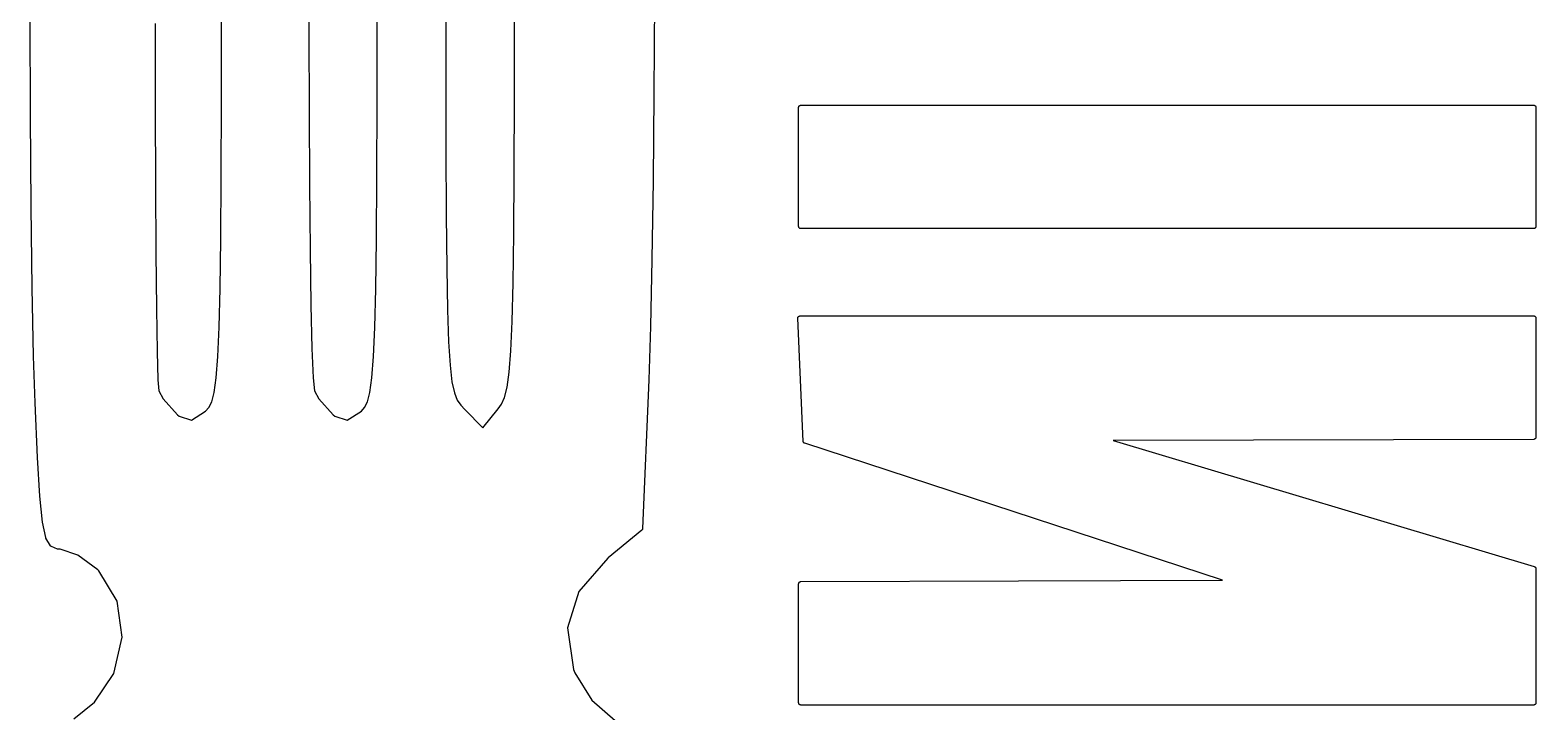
# Model space of a CAD drawing. Extents: x 6.3 to 49.3, y 9.3 to 45.7.
# Drawn here: x 36.89 to 40.369, y 33.273 to 34.848 of the extents above; entities that cross this region are included whole.
import ezdxf

# ---------------------------------------------------------------- set-up
doc = ezdxf.new("R2010")
doc.units = 0
doc.layers.add('BLACK', color=7, linetype='CONTINUOUS')

msp = doc.modelspace()

# ---------------------------------------------------------------- linework, layer by layer
at = {"layer": 'BLACK', "linetype": 'CONTINUOUS'}
for p, q in [((37.5338, 35.0301), (37.5338, 34.8408)), ((37.8498, 34.9807), (37.8499, 34.7584)), ((37.3315, 34.6847), (37.3318, 34.8957)), ((38.0088, 34.6956), (38.0091, 34.9056)), ((38.3322, 34.9162), (38.3308, 34.7007)), ((36.8905, 34.65), (36.8896, 34.8765)), ((37.1786, 34.8636), (37.1787, 34.6675)), ((37.6913, 34.684), (37.6916, 34.8949)), ((37.5338, 34.8408), (37.5342, 34.6595)), ((37.8499, 34.7584), (37.8502, 34.5729)), ((38.0082, 34.5209), (38.0088, 34.6955)), ((38.0088, 34.6955), (38.0088, 34.6956)), ((38.3308, 34.7007), (38.3288, 34.4995)), ((38.3308, 34.7007), (38.3308, 34.7007)), ((37.1787, 34.6675), (37.1792, 34.4896)), ((37.3309, 34.5091), (37.3315, 34.6846)), ((37.3315, 34.6846), (37.3315, 34.6847)), ((37.5342, 34.6595), (37.5351, 34.4911)), ((37.6908, 34.5084), (37.6913, 34.6839)), ((37.6913, 34.6839), (37.6913, 34.684)), ((38.6653, 34.6696), (38.6654, 34.6701)), ((38.6653, 34.3943), (38.6653, 34.6696)), ((38.6654, 34.6705), (38.6656, 34.6711)), ((38.6654, 34.6701), (38.6654, 34.6705)), ((38.6654, 34.6705), (38.6654, 34.6705)), ((38.6654, 34.6705), (38.6654, 34.6705)), ((38.6656, 34.6711), (38.6657, 34.6714)), ((38.6657, 34.6715), (38.666, 34.672)), ((38.6657, 34.6714), (38.6657, 34.6715)), ((38.6657, 34.6715), (38.6657, 34.6715)), ((38.666, 34.672), (38.6662, 34.6723)), ((38.6662, 34.6723), (38.6665, 34.6727)), ((38.6662, 34.6723), (38.6662, 34.6723)), ((38.6662, 34.6723), (38.6662, 34.6723)), ((38.6665, 34.6727), (38.6668, 34.673)), ((38.6668, 34.6731), (38.6672, 34.6733)), ((38.6668, 34.673), (38.6668, 34.6731)), ((38.6668, 34.6731), (38.6668, 34.6731)), ((38.6672, 34.6733), (38.6676, 34.6737)), ((38.6676, 34.6737), (38.668, 34.6739)), ((38.6676, 34.6737), (38.6676, 34.6737)), ((38.6676, 34.6737), (38.6676, 34.6737)), ((38.668, 34.6739), (38.6684, 34.6741)), ((38.6684, 34.6741), (38.6684, 34.6741)), ((38.6684, 34.6741), (38.6685, 34.6741)), ((38.6685, 34.6741), (38.6689, 34.6743)), ((38.6689, 34.6743), (38.6694, 34.6744)), ((38.6694, 34.6744), (38.6698, 34.6745)), ((38.6694, 34.6744), (38.6694, 34.6744)), ((38.6694, 34.6744), (38.6694, 34.6744)), ((38.6698, 34.6745), (38.6703, 34.6745)), ((38.6703, 34.6745), (40.3637, 34.6745)), ((40.3637, 34.6745), (40.3642, 34.6744)), ((40.3642, 34.6744), (40.3647, 34.6744)), ((40.3647, 34.6744), (40.3647, 34.6744)), ((40.3647, 34.6744), (40.3647, 34.6744)), ((40.3647, 34.6744), (40.3652, 34.6742)), ((40.3652, 34.6742), (40.3656, 34.6741)), ((40.3656, 34.6741), (40.3656, 34.6741)), ((40.3656, 34.6741), (40.3656, 34.6741)), ((40.3656, 34.6741), (40.3661, 34.6738)), ((40.3661, 34.6738), (40.3665, 34.6736)), ((40.3665, 34.6736), (40.3665, 34.6736)), ((40.3665, 34.6736), (40.3665, 34.6736)), ((40.3665, 34.6736), (40.3669, 34.6733)), ((40.3669, 34.6733), (40.3672, 34.673)), ((40.3672, 34.673), (40.3672, 34.673)), ((40.3672, 34.673), (40.3672, 34.673)), ((40.3672, 34.673), (40.3675, 34.6727)), ((40.3675, 34.6727), (40.3678, 34.6723)), ((40.3678, 34.6723), (40.3678, 34.6723)), ((40.3678, 34.6723), (40.3678, 34.6722)), ((40.3678, 34.6722), (40.3681, 34.6718)), ((40.3681, 34.6718), (40.3683, 34.6714)), ((40.3683, 34.6714), (40.3683, 34.6714)), ((40.3683, 34.6714), (40.3683, 34.6714)), ((40.3683, 34.6714), (40.3684, 34.671)), ((40.3684, 34.671), (40.3686, 34.6705)), ((40.3686, 34.6705), (40.3686, 34.6705)), ((40.3686, 34.6705), (40.3686, 34.6704)), ((40.3686, 34.6704), (40.3686, 34.67)), ((40.3686, 34.67), (40.3687, 34.6695)), ((40.3687, 34.6695), (40.3687, 34.3943)), ((36.8905, 34.6499), (36.8905, 34.65)), ((36.8921, 34.4396), (36.8905, 34.6499)), ((37.8502, 34.5729), (37.8509, 34.4205)), ((38.0072, 34.3783), (38.0082, 34.5209)), ((38.0082, 34.5209), (38.0082, 34.5209)), ((37.1792, 34.4896), (37.1801, 34.3339)), ((37.3299, 34.3657), (37.3309, 34.5091)), ((37.3309, 34.5091), (37.3309, 34.5091)), ((37.5351, 34.4911), (37.5351, 34.4911)), ((37.5351, 34.4911), (37.5365, 34.3404)), ((37.6898, 34.3651), (37.6908, 34.5084)), ((37.6908, 34.5084), (37.6908, 34.5084)), ((38.3288, 34.4995), (38.3261, 34.3185)), ((38.3288, 34.4995), (38.3288, 34.4995)), ((38.3288, 34.4995), (38.3288, 34.4995)), ((36.8945, 34.2523), (36.8921, 34.4396)), ((36.8921, 34.4396), (36.8921, 34.4396)), ((37.8509, 34.4205), (37.8509, 34.4205)), ((37.8509, 34.4205), (37.8521, 34.2979)), ((38.0056, 34.2639), (38.0072, 34.3782)), ((38.0072, 34.3782), (38.0072, 34.3783)), ((38.6654, 34.3938), (38.6653, 34.3943)), ((38.6654, 34.3934), (38.6654, 34.3938)), ((38.6656, 34.3929), (38.6654, 34.3934)), ((38.6654, 34.3934), (38.6654, 34.3934)), ((38.6654, 34.3934), (38.6654, 34.3934)), ((38.6657, 34.3925), (38.6656, 34.3929)), ((38.6657, 34.3924), (38.6657, 34.3925)), ((38.6659, 34.392), (38.6657, 34.3924)), ((38.6657, 34.3924), (38.6657, 34.3924)), ((38.6661, 34.3916), (38.6659, 34.392)), ((38.6662, 34.3916), (38.6661, 34.3916)), ((38.6665, 34.3912), (38.6662, 34.3916)), ((38.6662, 34.3916), (38.6662, 34.3916)), ((38.6668, 34.3908), (38.6665, 34.3912)), ((38.6671, 34.3905), (38.6668, 34.3908)), ((38.6668, 34.3908), (38.6668, 34.3908)), ((38.6668, 34.3908), (38.6668, 34.3908)), ((38.6675, 34.3902), (38.6671, 34.3905)), ((38.6679, 34.39), (38.6675, 34.3902)), ((38.6675, 34.3902), (38.6675, 34.3902)), ((38.6675, 34.3902), (38.6675, 34.3902)), ((38.6684, 34.3897), (38.6679, 34.39)), ((38.6688, 34.3896), (38.6684, 34.3897)), ((38.6684, 34.3897), (38.6684, 34.3897)), ((38.6684, 34.3897), (38.6684, 34.3897)), ((38.6693, 34.3894), (38.6688, 34.3896)), ((38.6698, 34.3894), (38.6693, 34.3894)), ((38.6693, 34.3894), (38.6693, 34.3894)), ((38.6693, 34.3894), (38.6693, 34.3894)), ((38.6703, 34.3893), (38.6698, 34.3894)), ((40.3637, 34.3893), (38.6703, 34.3893)), ((40.3642, 34.3894), (40.3637, 34.3893)), ((40.3646, 34.3894), (40.3642, 34.3894)), ((40.3651, 34.3896), (40.3646, 34.3894)), ((40.3646, 34.3894), (40.3646, 34.3894)), ((40.3646, 34.3894), (40.3646, 34.3894)), ((40.3655, 34.3897), (40.3651, 34.3896)), ((40.3656, 34.3897), (40.3655, 34.3897)), ((40.366, 34.3899), (40.3656, 34.3897)), ((40.3656, 34.3897), (40.3656, 34.3897)), ((40.3664, 34.3901), (40.366, 34.3899)), ((40.3668, 34.3905), (40.3664, 34.3902)), ((40.3664, 34.3902), (40.3664, 34.3902)), ((40.3664, 34.3902), (40.3664, 34.3901)), ((40.3672, 34.3908), (40.3668, 34.3905)), ((40.3675, 34.3911), (40.3672, 34.3908)), ((40.3672, 34.3908), (40.3672, 34.3908)), ((40.3672, 34.3908), (40.3672, 34.3908)), ((40.3678, 34.3915), (40.3675, 34.3911)), ((40.368, 34.3919), (40.3678, 34.3915)), ((40.3678, 34.3915), (40.3678, 34.3915)), ((40.3678, 34.3915), (40.3678, 34.3915)), ((40.3683, 34.3924), (40.368, 34.3919)), ((40.3684, 34.3928), (40.3683, 34.3924)), ((40.3683, 34.3924), (40.3683, 34.3924)), ((40.3683, 34.3924), (40.3683, 34.3924)), ((40.3686, 34.3933), (40.3684, 34.3928)), ((40.3687, 34.3943), (40.3686, 34.3938)), ((40.3686, 34.3938), (40.3686, 34.3933)), ((40.3686, 34.3933), (40.3686, 34.3933)), ((40.3686, 34.3933), (40.3686, 34.3933)), ((37.3284, 34.2509), (37.3299, 34.3656)), ((37.3299, 34.3656), (37.3299, 34.3657)), ((37.5365, 34.3404), (37.5365, 34.3404)), ((37.5365, 34.3404), (37.5384, 34.2125)), ((37.6882, 34.2504), (37.6898, 34.3651)), ((37.6898, 34.3651), (37.6898, 34.3651)), ((37.1801, 34.3339), (37.1801, 34.3339)), ((37.1801, 34.3339), (37.1813, 34.2043)), ((38.3261, 34.3184), (38.3228, 34.1634)), ((38.3261, 34.3185), (38.3261, 34.3184)), ((37.8521, 34.2979), (37.8539, 34.2016)), ((36.8945, 34.2522), (36.8945, 34.2523)), ((36.8978, 34.0946), (36.8945, 34.2522)), ((37.3262, 34.1613), (37.3284, 34.2508)), ((37.3284, 34.2508), (37.3284, 34.2509)), ((37.686, 34.161), (37.6882, 34.2504)), ((37.6882, 34.2504), (37.6882, 34.2504)), ((38.0034, 34.1748), (38.0056, 34.2639)), ((38.0056, 34.2639), (38.0056, 34.2639)), ((37.1813, 34.2043), (37.1813, 34.2043)), ((37.1813, 34.2043), (37.1829, 34.1052)), ((37.5384, 34.2125), (37.5384, 34.2125)), ((37.5384, 34.2125), (37.5407, 34.1121)), ((37.8539, 34.2016), (37.8564, 34.128)), ((38.0004, 34.1071), (38.0034, 34.1748)), ((38.6634, 34.1831), (38.6635, 34.1835)), ((38.6634, 34.1827), (38.6634, 34.1831)), ((38.6634, 34.1826), (38.6634, 34.1827)), ((38.6634, 34.1825), (38.6634, 34.1826)), ((38.6634, 34.1824), (38.6634, 34.1825)), ((38.6697, 34.0402), (38.6634, 34.1824)), ((38.6635, 34.1837), (38.6636, 34.184)), ((38.6635, 34.1836), (38.6635, 34.1837)), ((38.6635, 34.1835), (38.6635, 34.1836)), ((38.6636, 34.184), (38.6637, 34.1844)), ((38.6637, 34.1844), (38.6638, 34.1845)), ((38.6638, 34.1846), (38.664, 34.1849)), ((38.6638, 34.1845), (38.6638, 34.1846)), ((38.664, 34.1849), (38.6642, 34.1853)), ((38.6642, 34.1854), (38.6643, 34.1855)), ((38.6642, 34.1853), (38.6642, 34.1854)), ((38.6643, 34.1855), (38.6645, 34.1858)), ((38.6645, 34.1858), (38.6647, 34.1861)), ((38.6647, 34.1861), (38.6648, 34.1861)), ((38.6648, 34.1861), (38.6649, 34.1862)), ((38.6649, 34.1862), (38.6652, 34.1865)), ((38.6652, 34.1865), (38.6655, 34.1867)), ((38.6655, 34.1867), (38.6656, 34.1868)), ((38.6656, 34.1868), (38.666, 34.187)), ((38.6656, 34.1868), (38.6656, 34.1868)), ((38.666, 34.187), (38.6663, 34.1872)), ((38.6663, 34.1872), (38.6664, 34.1872)), ((38.6664, 34.1872), (38.6665, 34.1873)), ((38.6665, 34.1873), (38.6669, 34.1874)), ((38.6669, 34.1874), (38.6672, 34.1875)), ((38.6672, 34.1875), (38.6673, 34.1875)), ((38.6673, 34.1875), (38.6674, 34.1876)), ((38.6674, 34.1876), (38.6678, 34.1876)), ((38.6678, 34.1876), (38.6682, 34.1877)), ((38.6682, 34.1877), (38.6683, 34.1877)), ((38.6683, 34.1877), (38.6684, 34.1877)), ((38.6684, 34.1877), (40.3637, 34.1877)), ((40.3637, 34.1877), (40.3642, 34.1876)), ((40.3642, 34.1876), (40.3647, 34.1876)), ((40.3647, 34.1876), (40.3647, 34.1876)), ((40.3647, 34.1876), (40.3647, 34.1876)), ((40.3647, 34.1876), (40.3652, 34.1874)), ((40.3652, 34.1874), (40.3656, 34.1873)), ((40.3656, 34.1873), (40.3656, 34.1873)), ((40.3656, 34.1873), (40.3656, 34.1873)), ((40.3656, 34.1873), (40.3661, 34.187)), ((40.3661, 34.187), (40.3665, 34.1868)), ((40.3665, 34.1868), (40.3665, 34.1868)), ((40.3665, 34.1868), (40.3665, 34.1868)), ((40.3665, 34.1868), (40.3669, 34.1865)), ((40.3669, 34.1865), (40.3672, 34.1862)), ((40.3672, 34.1862), (40.3672, 34.1862)), ((40.3672, 34.1862), (40.3672, 34.1862)), ((40.3672, 34.1862), (40.3675, 34.1858)), ((40.3675, 34.1858), (40.3678, 34.1854)), ((40.3678, 34.1854), (40.3678, 34.1854)), ((40.3678, 34.1854), (40.3678, 34.1854)), ((40.3678, 34.1854), (40.368, 34.185)), ((40.368, 34.185), (40.3683, 34.1846)), ((40.3683, 34.1846), (40.3683, 34.1846)), ((40.3683, 34.1846), (40.3683, 34.1845)), ((40.3683, 34.1845), (40.3684, 34.1841)), ((40.3684, 34.1841), (40.3686, 34.1836)), ((40.3686, 34.1836), (40.3686, 34.1836)), ((40.3686, 34.1836), (40.3686, 34.1836)), ((40.3686, 34.1836), (40.3686, 34.1832)), ((40.3686, 34.1832), (40.3687, 34.1827)), ((40.3687, 34.1827), (40.3687, 33.9074)), ((37.3233, 34.0938), (37.3262, 34.1613)), ((37.6831, 34.0936), (37.686, 34.161)), ((38.3228, 34.1633), (38.3188, 34.04)), ((38.3228, 34.1634), (38.3228, 34.1633)), ((38.3228, 34.1633), (38.3228, 34.1633)), ((37.1829, 34.1052), (37.1848, 34.0403)), ((37.5407, 34.1121), (37.5436, 34.0443)), ((37.8564, 34.128), (37.8599, 34.0738)), ((37.9965, 34.0576), (38.0004, 34.1071)), ((36.9013, 33.9867), (36.8978, 34.0946)), ((36.8978, 34.0946), (36.8978, 34.0946)), ((36.8978, 34.0946), (36.8978, 34.0946)), ((37.3195, 34.0449), (37.3233, 34.0938)), ((37.6793, 34.0447), (37.6831, 34.0936)), ((37.8599, 34.0738), (37.8643, 34.0355)), ((37.1848, 34.0403), (37.1868, 34.0148)), ((37.3147, 34.0111), (37.3195, 34.0449)), ((37.5436, 34.0443), (37.5469, 34.0148)), ((37.6746, 34.011), (37.6793, 34.0447)), ((37.8643, 34.0355), (37.8699, 34.0097)), ((37.9916, 34.0229), (37.9965, 34.0576)), ((38.3188, 34.04), (38.3049, 33.6964)), ((38.3188, 34.04), (38.3188, 34.04)), ((38.3188, 34.04), (38.3188, 34.04)), ((38.6697, 34.0401), (38.6697, 34.0402)), ((38.6759, 33.8978), (38.6697, 34.0401)), ((37.1868, 34.0148), (37.1967, 33.9961)), ((37.1967, 33.9961), (37.2301, 33.959)), ((37.3091, 33.9894), (37.3147, 34.0111)), ((37.5469, 34.0148), (37.5567, 33.9961)), ((37.5567, 33.9961), (37.5899, 33.959)), ((37.6689, 33.9893), (37.6746, 34.011)), ((37.8699, 34.0097), (37.8765, 33.9929)), ((37.8765, 33.9929), (37.8844, 33.9813)), ((37.9788, 33.9839), (37.9857, 33.9995)), ((37.9857, 33.9995), (37.9916, 34.0229)), ((36.9069, 33.8608), (36.9013, 33.9867)), ((36.9013, 33.9867), (36.9013, 33.9867)), ((36.9013, 33.9867), (36.9013, 33.9867)), ((37.2301, 33.959), (37.2338, 33.9561)), ((37.2338, 33.9561), (37.2621, 33.9468)), ((37.2621, 33.9468), (37.295, 33.9677)), ((37.295, 33.9677), (37.3025, 33.9762)), ((37.3025, 33.9762), (37.3091, 33.9894)), ((37.5899, 33.959), (37.5936, 33.9561)), ((37.5936, 33.9561), (37.622, 33.9468)), ((37.622, 33.9468), (37.6549, 33.9677)), ((37.6549, 33.9677), (37.6623, 33.9761)), ((37.6623, 33.9761), (37.6689, 33.9893)), ((37.8844, 33.9813), (37.8941, 33.9711)), ((37.8941, 33.9711), (37.9359, 33.9293)), ((37.9359, 33.9293), (37.9712, 33.9729)), ((37.9712, 33.9729), (37.9788, 33.9839)), ((38.6759, 33.8977), (38.6759, 33.8978)), ((38.6759, 33.8978), (38.6759, 33.8978)), ((38.676, 33.8973), (38.6759, 33.8977)), ((38.6761, 33.8968), (38.676, 33.8973)), ((38.6761, 33.8967), (38.6761, 33.8968)), ((38.6761, 33.8968), (38.6761, 33.8968)), ((38.6762, 33.8964), (38.6761, 33.8967)), ((38.6764, 33.8959), (38.6762, 33.8964)), ((38.6764, 33.8958), (38.6764, 33.8959)), ((38.6764, 33.8959), (38.6764, 33.8959)), ((38.6766, 33.8955), (38.6764, 33.8958)), ((38.6769, 33.8951), (38.6766, 33.8955)), ((38.6769, 33.895), (38.6769, 33.8951)), ((38.6772, 33.8947), (38.6769, 33.895)), ((38.6769, 33.895), (38.6769, 33.895)), ((38.6775, 33.8944), (38.6772, 33.8947)), ((38.6776, 33.8943), (38.6775, 33.8944)), ((38.678, 33.894), (38.6776, 33.8943)), ((38.6776, 33.8943), (38.6776, 33.8943)), ((38.6783, 33.8938), (38.678, 33.894)), ((38.6784, 33.8937), (38.6783, 33.8938)), ((38.6788, 33.8935), (38.6784, 33.8937)), ((38.6784, 33.8937), (38.6784, 33.8937)), ((38.6792, 33.8933), (38.6788, 33.8935)), ((38.6793, 33.8933), (38.6792, 33.8933)), ((38.6792, 33.8933), (38.6792, 33.8933)), ((38.6794, 33.8933), (38.6793, 33.8933)), ((39.6447, 33.5773), (38.6794, 33.8933)), ((40.3637, 33.9025), (39.3921, 33.8996)), ((39.3921, 33.8996), (40.3651, 33.6086)), ((40.3642, 33.9025), (40.3637, 33.9025)), ((40.3646, 33.9026), (40.3642, 33.9025)), ((40.3647, 33.9026), (40.3646, 33.9026)), ((40.3646, 33.9026), (40.3646, 33.9026)), ((40.3651, 33.9027), (40.3647, 33.9026)), ((40.3655, 33.9029), (40.3651, 33.9027)), ((40.3656, 33.9029), (40.3655, 33.9029)), ((40.366, 33.9031), (40.3656, 33.9029)), ((40.3656, 33.9029), (40.3656, 33.9029)), ((40.3664, 33.9033), (40.366, 33.9031)), ((40.3668, 33.9037), (40.3664, 33.9033)), ((40.3664, 33.9033), (40.3664, 33.9033)), ((40.3664, 33.9033), (40.3664, 33.9033)), ((40.3672, 33.9039), (40.3668, 33.9037)), ((40.3675, 33.9043), (40.3672, 33.904)), ((40.3672, 33.904), (40.3672, 33.9039)), ((40.3672, 33.9039), (40.3672, 33.9039)), ((40.3678, 33.9047), (40.3675, 33.9043)), ((40.368, 33.9051), (40.3678, 33.9047)), ((40.3678, 33.9047), (40.3678, 33.9047)), ((40.3678, 33.9047), (40.3678, 33.9047)), ((40.3683, 33.9055), (40.368, 33.9051)), ((40.3684, 33.906), (40.3683, 33.9056)), ((40.3683, 33.9056), (40.3683, 33.9056)), ((40.3683, 33.9056), (40.3683, 33.9055)), ((40.3686, 33.9065), (40.3684, 33.906)), ((40.3687, 33.9074), (40.3686, 33.907)), ((40.3686, 33.907), (40.3686, 33.9065)), ((40.3686, 33.9065), (40.3686, 33.9065)), ((40.3686, 33.9065), (40.3686, 33.9065)), ((36.9121, 33.7712), (36.9069, 33.8608)), ((36.9069, 33.8608), (36.9069, 33.8608)), ((36.9069, 33.8608), (36.9069, 33.8608)), ((36.9121, 33.7711), (36.9121, 33.7712)), ((36.9121, 33.771), (36.9121, 33.7711)), ((36.9122, 33.771), (36.9121, 33.771)), ((36.9181, 33.7115), (36.9122, 33.771)), ((36.9181, 33.7113), (36.9181, 33.7115)), ((36.9181, 33.711), (36.9181, 33.7113)), ((36.9182, 33.711), (36.9181, 33.711)), ((36.9257, 33.6756), (36.9182, 33.711)), ((38.3031, 33.6927), (38.2254, 33.6287)), ((38.3032, 33.6928), (38.3031, 33.6927)), ((38.3033, 33.6929), (38.3032, 33.6928)), ((38.3035, 33.6932), (38.3033, 33.6929)), ((38.3038, 33.6934), (38.3035, 33.6932)), ((38.3039, 33.6936), (38.3038, 33.6935)), ((38.3038, 33.6935), (38.3038, 33.6934)), ((38.3041, 33.6939), (38.3039, 33.6936)), ((38.3043, 33.6942), (38.3041, 33.6939)), ((38.3044, 33.6944), (38.3043, 33.6942)), ((38.3045, 33.6948), (38.3044, 33.6944)), ((38.3044, 33.6944), (38.3044, 33.6944)), ((38.3047, 33.6951), (38.3045, 33.6948)), ((38.3048, 33.6954), (38.3047, 33.6953)), ((38.3047, 33.6953), (38.3047, 33.6951)), ((38.3049, 33.6961), (38.3048, 33.6957)), ((38.3048, 33.6957), (38.3048, 33.6954)), ((38.3049, 33.6964), (38.3049, 33.6963)), ((38.3049, 33.6963), (38.3049, 33.6962)), ((38.3049, 33.6962), (38.3049, 33.6961)), ((36.9258, 33.6753), (36.9257, 33.6756)), ((36.9259, 33.6751), (36.9258, 33.6753)), ((36.926, 33.6749), (36.9259, 33.6751)), ((36.926, 33.6747), (36.926, 33.6749)), ((36.9262, 33.6744), (36.926, 33.6747)), ((36.9263, 33.6742), (36.9262, 33.6744)), ((36.9263, 33.6741), (36.9263, 33.6742)), ((36.9365, 33.6567), (36.9263, 33.6741)), ((36.9366, 33.6566), (36.9365, 33.6567)), ((36.9367, 33.6564), (36.9366, 33.6566)), ((36.9369, 33.6562), (36.9367, 33.6564)), ((36.9371, 33.6559), (36.9369, 33.6562)), ((36.9372, 33.6558), (36.9371, 33.6559)), ((36.9373, 33.6557), (36.9372, 33.6558)), ((36.9376, 33.6555), (36.9373, 33.6557)), ((36.9378, 33.6553), (36.9376, 33.6555)), ((36.9379, 33.6552), (36.9378, 33.6553)), ((36.938, 33.6551), (36.9379, 33.6552)), ((36.9383, 33.6549), (36.938, 33.6551)), ((36.9386, 33.6547), (36.9383, 33.6549)), ((36.9388, 33.6547), (36.9386, 33.6547)), ((36.9389, 33.6546), (36.9388, 33.6547)), ((36.939, 33.6546), (36.9389, 33.6546)), ((36.9528, 33.6491), (36.939, 33.6546)), ((36.9531, 33.649), (36.9528, 33.6491)), ((36.9534, 33.6489), (36.9531, 33.649)), ((36.9536, 33.6489), (36.9534, 33.6489)), ((36.9537, 33.6488), (36.9536, 33.6489)), ((36.954, 33.6488), (36.9537, 33.6488)), ((36.9544, 33.6487), (36.954, 33.6488)), ((36.9592, 33.6485), (36.9544, 33.6487)), ((36.9544, 33.6487), (36.9544, 33.6487)), ((36.9995, 33.6348), (36.9592, 33.6485)), ((37.0457, 33.6008), (36.9995, 33.6348)), ((38.2242, 33.6277), (38.1575, 33.5513)), ((38.2254, 33.6287), (38.2242, 33.6277)), ((38.2254, 33.6287), (38.2254, 33.6287)), ((40.3651, 33.6086), (40.3652, 33.6086)), ((40.3652, 33.6086), (40.3654, 33.6085)), ((40.3654, 33.6085), (40.3656, 33.6085)), ((40.3656, 33.6085), (40.3658, 33.6083)), ((40.3658, 33.6083), (40.3661, 33.6082)), ((40.3661, 33.6082), (40.3663, 33.6081)), ((37.0481, 33.5984), (37.0457, 33.6008)), ((37.091, 33.5285), (37.0481, 33.5984)), ((38.668, 33.5732), (38.6684, 33.5735)), ((38.6684, 33.5735), (38.6684, 33.5735)), ((38.6684, 33.5735), (38.6685, 33.5735)), ((38.6685, 33.5735), (38.6689, 33.5736)), ((38.6689, 33.5736), (38.6693, 33.5737)), ((38.6693, 33.5737), (38.6694, 33.5737)), ((38.6694, 33.5737), (38.6698, 33.5738)), ((38.6694, 33.5737), (38.6694, 33.5737)), ((38.6698, 33.5738), (38.6703, 33.5738)), ((38.6703, 33.5738), (39.173, 33.5756)), ((39.173, 33.5756), (39.6447, 33.5773)), ((40.3663, 33.6081), (40.3665, 33.608)), ((40.3665, 33.608), (40.3667, 33.6078)), ((40.3667, 33.6078), (40.3669, 33.6077)), ((40.3669, 33.6077), (40.367, 33.6075)), ((40.367, 33.6075), (40.3672, 33.6074)), ((40.3672, 33.6074), (40.3674, 33.6072)), ((40.3674, 33.6072), (40.3676, 33.607)), ((40.3676, 33.607), (40.3677, 33.6068)), ((40.3677, 33.6068), (40.3678, 33.6066)), ((40.3678, 33.6066), (40.368, 33.6064)), ((40.368, 33.6064), (40.3681, 33.6062)), ((40.3681, 33.6062), (40.3682, 33.606)), ((40.3682, 33.606), (40.3683, 33.6058)), ((40.3683, 33.6058), (40.3684, 33.6055)), ((40.3684, 33.6055), (40.3685, 33.6053)), ((40.3685, 33.6053), (40.3685, 33.605)), ((40.3685, 33.605), (40.3686, 33.6048)), ((40.3686, 33.6048), (40.3686, 33.6046)), ((40.3686, 33.6046), (40.3686, 33.6043)), ((40.3686, 33.6043), (40.3686, 33.6041)), ((40.3686, 33.6041), (40.3687, 33.6039)), ((40.3687, 33.6039), (40.3687, 33.2936)), ((38.1575, 33.5513), (38.1316, 33.4667)), ((38.6653, 33.5689), (38.6654, 33.5694)), ((38.6653, 33.2937), (38.6653, 33.5689)), ((38.6654, 33.5699), (38.6656, 33.5703)), ((38.6654, 33.5698), (38.6654, 33.5699)), ((38.6654, 33.5694), (38.6654, 33.5698)), ((38.6654, 33.5698), (38.6654, 33.5698)), ((38.6656, 33.5703), (38.6657, 33.5708)), ((38.6657, 33.5708), (38.666, 33.5712)), ((38.6657, 33.5708), (38.6657, 33.5708)), ((38.6657, 33.5708), (38.6657, 33.5708)), ((38.666, 33.5712), (38.6662, 33.5716)), ((38.6662, 33.5717), (38.6665, 33.572)), ((38.6662, 33.5716), (38.6662, 33.5717)), ((38.6662, 33.5716), (38.6662, 33.5716)), ((38.6665, 33.572), (38.6668, 33.5724)), ((38.6668, 33.5724), (38.6672, 33.5727)), ((38.6668, 33.5724), (38.6668, 33.5724)), ((38.6668, 33.5724), (38.6668, 33.5724)), ((38.6672, 33.5727), (38.6676, 33.573)), ((38.6676, 33.573), (38.668, 33.5732)), ((38.6676, 33.573), (38.6676, 33.573)), ((38.6676, 33.573), (38.6676, 33.573)), ((37.1025, 33.4453), (37.091, 33.5285)), ((37.0831, 33.3615), (37.1025, 33.4453)), ((38.1316, 33.4667), (38.1454, 33.3708)), ((38.1454, 33.3708), (38.1482, 33.363)), ((37.0384, 33.2955), (37.0831, 33.3615)), ((38.1482, 33.363), (38.1871, 33.2995)), ((36.9909, 33.2569), (37.0384, 33.2955)), ((38.1871, 33.2995), (38.2415, 33.2531)), ((38.6654, 33.2932), (38.6653, 33.2937)), ((38.6654, 33.2927), (38.6654, 33.2932)), ((38.6656, 33.2922), (38.6654, 33.2927)), ((38.6654, 33.2927), (38.6654, 33.2927)), ((38.6654, 33.2927), (38.6654, 33.2927)), ((38.6657, 33.2918), (38.6656, 33.2922)), ((38.6659, 33.2913), (38.6657, 33.2918)), ((38.6657, 33.2918), (38.6657, 33.2918)), ((38.6657, 33.2918), (38.6657, 33.2918)), ((38.6661, 33.2909), (38.6659, 33.2913)), ((38.6662, 33.2909), (38.6661, 33.2909)), ((38.6665, 33.2905), (38.6662, 33.2909)), ((38.6662, 33.2909), (38.6662, 33.2909)), ((38.6668, 33.2902), (38.6665, 33.2905)), ((38.6668, 33.2901), (38.6668, 33.2902)), ((38.6668, 33.2902), (38.6668, 33.2902)), ((38.6671, 33.2899), (38.6668, 33.2901)), ((38.6675, 33.2895), (38.6671, 33.2899)), ((38.6679, 33.2893), (38.6675, 33.2895)), ((38.6675, 33.2895), (38.6675, 33.2895)), ((38.6675, 33.2895), (38.6675, 33.2895)), ((38.6684, 33.2891), (38.6679, 33.2893)), ((38.6688, 33.2889), (38.6684, 33.2891)), ((38.6684, 33.2891), (38.6684, 33.2891)), ((38.6684, 33.2891), (38.6684, 33.2891)), ((38.6693, 33.2888), (38.6688, 33.2889)), ((38.6698, 33.2887), (38.6693, 33.2888)), ((38.6693, 33.2888), (38.6693, 33.2888)), ((38.6693, 33.2888), (38.6693, 33.2888)), ((38.6703, 33.2887), (38.6698, 33.2887)), ((40.3637, 33.2887), (38.6703, 33.2887)), ((40.3642, 33.2887), (40.3637, 33.2887)), ((40.3646, 33.2888), (40.3642, 33.2887)), ((40.3651, 33.2889), (40.3646, 33.2888)), ((40.3646, 33.2888), (40.3646, 33.2888)), ((40.3646, 33.2888), (40.3646, 33.2888)), ((40.3655, 33.289), (40.3651, 33.2889)), ((40.3656, 33.289), (40.3655, 33.289)), ((40.366, 33.2893), (40.3656, 33.289)), ((40.3656, 33.289), (40.3656, 33.289)), ((40.3664, 33.2895), (40.366, 33.2893)), ((40.3668, 33.2898), (40.3664, 33.2895)), ((40.3664, 33.2895), (40.3664, 33.2895)), ((40.3664, 33.2895), (40.3664, 33.2895)), ((40.3672, 33.2901), (40.3668, 33.2898)), ((40.3675, 33.2905), (40.3672, 33.2901)), ((40.3672, 33.2901), (40.3672, 33.2901)), ((40.3672, 33.2901), (40.3672, 33.2901)), ((40.3678, 33.2908), (40.3675, 33.2905)), ((40.368, 33.2913), (40.3678, 33.2909)), ((40.3678, 33.2909), (40.3678, 33.2909)), ((40.3678, 33.2909), (40.3678, 33.2908)), ((40.3683, 33.2917), (40.368, 33.2913)), ((40.3684, 33.2921), (40.3683, 33.2917)), ((40.3683, 33.2917), (40.3683, 33.2917)), ((40.3683, 33.2917), (40.3683, 33.2917)), ((40.3686, 33.2926), (40.3684, 33.2921)), ((40.3687, 33.2936), (40.3686, 33.2931)), ((40.3686, 33.2931), (40.3686, 33.2927)), ((40.3686, 33.2927), (40.3686, 33.2926)), ((40.3686, 33.2926), (40.3686, 33.2926))]:
    msp.add_line(p, q, dxfattribs=at)

doc.saveas('drawing.dxf')
